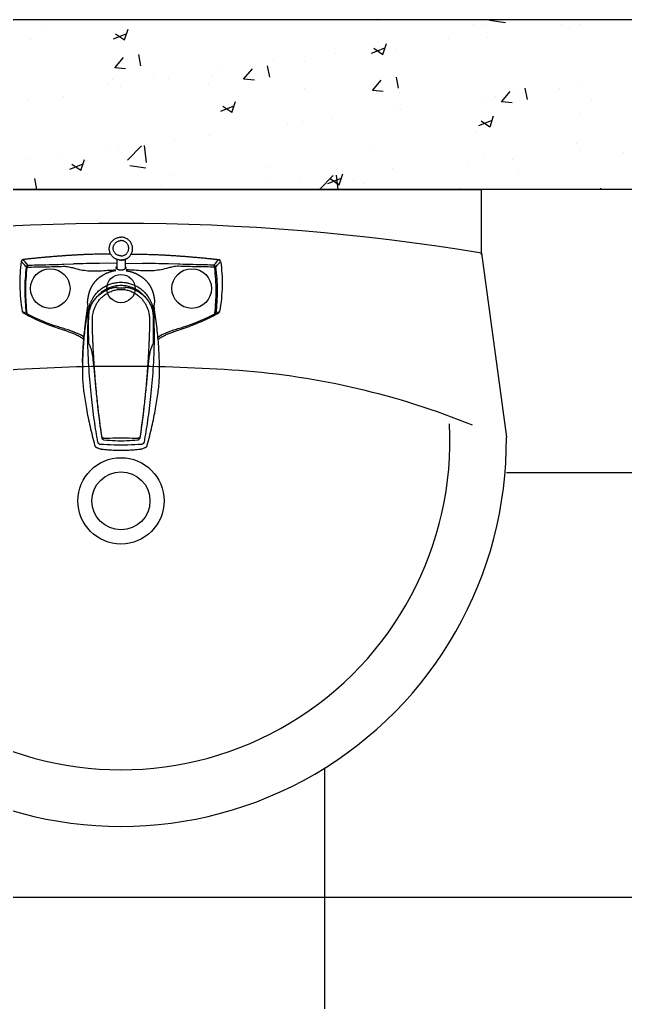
# Model space of a CAD drawing. Header units: inches. Extents: x 5877 to 13759, y 12099 to 29642.
# Drawn here: x 7438 to 7866, y 19991 to 20685 of the extents above; entities that cross this region are included whole.
import ezdxf

# ---------------------------------------------------------------- set-up
doc = ezdxf.new("R2010")
doc.units = ezdxf.units.IN
doc.header["$MEASUREMENT"] = 0
for name, color, linetype in [('A-FUR2', 6, 'Continuous'), ('A-PAT', 8, 'Continuous'), ('XR-NEW301$0$SEC-WAL-GRN', 3, 'Continuous')]:
    doc.layers.add(name, color=color, linetype=linetype)

msp = doc.modelspace()

# ---------------------------------------------------------------- linework, layer by layer
at = {"layer": 'A-FUR2', "color": 0}
for p, q in [((7078.63, 20684.95), (8548.63, 20684.95)), ((8548.63, 20564.95), (7078.63, 20564.95)), ((7254.42, 20564.95), (7764.42, 20564.95)), ((7764.42, 20518.74), (7764.42, 20564.95)), ((7764.42, 20519.95), (7781.92, 20389.95)), ((7469.05, 20512.17), (7475.89, 20512.36)), ((7506.42, 20512.84), (7494.17, 20512.74)), ((7506.42, 20515.61), (7506.42, 20508.86)), ((7512.42, 20515.61), (7512.42, 20508.86)), ((7512.42, 20512.84), (7524.66, 20512.74)), ((7549.78, 20512.17), (7542.94, 20512.36)), ((7506.42, 20495.58), (7506.42, 20496.02)), ((7512.42, 20496.02), (7512.42, 20495.58)), ((7485.62, 20485.64), (7486.06, 20482.56)), ((7533.21, 20485.64), (7532.77, 20482.56)), ((7442.38, 20477.31), (7439.66, 20478.74)), ((7440.44, 20477.65), (7440.51, 20477.61)), ((7440.51, 20477.61), (7440.53, 20477.6)), ((7442.94, 20476.33), (7440.53, 20477.6)), ((7485.63, 20480.06), (7485.63, 20480.06)), ((7485.65, 20480.16), (7485.65, 20480.16)), ((7575.89, 20476.33), (7578.3, 20477.6)), ((7576.45, 20477.31), (7579.17, 20478.74)), ((7578.32, 20477.61), (7578.3, 20477.6)), ((7578.39, 20477.65), (7578.32, 20477.61)), ((7463.34, 20467.5), (7460.56, 20468.5)), ((7464.62, 20467.05), (7463.34, 20467.5)), ((7554.22, 20467.05), (7555.49, 20467.5)), ((7555.49, 20467.5), (7558.28, 20468.5)), ((7488.41, 20451.57), (7488.41, 20451.57)), ((7530.43, 20451.57), (7530.43, 20451.57)), ((7482.18, 20442.75), (7482.18, 20442.75)), ((7490.24, 20438.49), (7490.24, 20438.46)), ((7490.24, 20438.46), (7490.24, 20438.46)), ((7528.59, 20438.49), (7528.6, 20438.46)), ((7528.6, 20438.46), (7528.6, 20438.46)), ((7495.8, 20389.82), (7495.79, 20389.82)), ((7523.04, 20389.82), (7523.04, 20389.82)), ((7495.02, 20381.68), (7495.02, 20381.68)), ((7495.64, 20381.56), (7495.64, 20381.56)), ((7509.42, 20380.75), (7509.42, 20380.77)), ((7523.2, 20381.56), (7523.2, 20381.56)), ((7523.81, 20381.68), (7523.81, 20381.68)), ((7526.93, 20382.83), (7526.93, 20382.83))]:
    msp.add_line(p, q, dxfattribs=at)
for centre, radius in [((7459.42, 20494.95), 14), ((7509.42, 20494.95), 10), ((7559.42, 20494.95), 14), ((7509.42, 20344.95), 30.5), ((7509.42, 20344.95), 20.5)]:
    msp.add_circle(centre, radius, dxfattribs=at)
for centre, radius, start, end in [((7508.93, 18976.38), 1564.58, 80.60197, 99.36219), ((7440.44, 20513.98), 1.48, 96.27118, 171.601), ((7514.33, 19103.87), 1409.01, 90.81961, 91.56312), ((7504.5, 19103.87), 1409.01, 88.43688, 89.18039), ((7578.39, 20513.98), 1.48, 8.399, 83.72882), ((7441.17, 20479), 1.54, 189.8428, 241.53512), ((7443.65, 20477.39), 1.28, 183.87742, 245.44457), ((7516.94, 20621.57), 162.21, 242.91061, 250.48586), ((7517.27, 20619.8), 161.58, 242.69778, 246.90311), ((7501.9, 20621.57), 162.21, 289.51414, 297.08939), ((7501.57, 20619.8), 161.58, 293.09689, 297.30222), ((7575.18, 20477.39), 1.28, 294.55543, 356.12258), ((7577.66, 20479), 1.54, 298.46488, 350.1572), ((7515.34, 20615.34), 156.72, 246.90947, 249.53935), ((7503.49, 20615.34), 156.72, 290.46065, 293.09053), ((7509.42, 19272.69), 1167.27, 85.89766, 94.10236), ((7553.53, 19896.02), 542.37, 67.8519, 85.83489), ((7509.42, 20387.56), 232.61, 177.11406, 2.88594), ((7509.42, 20387.47), 272.51, 179.47675, 0.52325)]:
    msp.add_arc(centre, radius, start, end, dxfattribs=at)
for points, degree, knots in [([(7505.82, 20515.87), (7505.59, 20515.99), (7505.02, 20516.28), (7504.2, 20516.86), (7503.37, 20517.61), (7502.66, 20518.48), (7502.07, 20519.43), (7501.62, 20520.45), (7501.31, 20521.52), (7501.16, 20522.62), (7501.16, 20523.73), (7501.31, 20524.84), (7501.62, 20525.91), (7502.07, 20526.93), (7502.66, 20527.88), (7503.37, 20528.74), (7504.2, 20529.5), (7505.12, 20530.14), (7506.12, 20530.65), (7507.18, 20531.02), (7508.29, 20531.26), (7509.04, 20531.29), (7509.42, 20531.3)], 3, [0, 0, 0, 0, 0.779641, 1.899981, 3.018043, 4.133781, 5.247319, 6.358945, 7.469092, 8.578305, 9.687198, 10.796411, 11.906559, 13.018185, 14.131722, 15.24746, 16.365523, 17.485863, 18.608264, 19.732358, 20.857655, 21.983576, 21.983576, 21.983576, 21.983576]), ([(7509.42, 20518.05), (7509.13, 20518.07), (7508.56, 20518.09), (7507.72, 20518.3), (7506.92, 20518.62), (7506.19, 20519.06), (7505.53, 20519.61), (7504.97, 20520.26), (7504.52, 20520.98), (7504.19, 20521.77), (7503.99, 20522.59), (7503.93, 20523.44), (7503.99, 20524.29), (7504.19, 20525.11), (7504.52, 20525.89), (7504.97, 20526.62), (7505.53, 20527.26), (7506.19, 20527.81), (7506.92, 20528.26), (7507.72, 20528.58), (7508.56, 20528.79), (7509.13, 20528.81), (7509.42, 20528.82)], 3, [0, 0, 0, 0, 0.858106, 1.715587, 2.571876, 3.426523, 4.279234, 5.129906, 5.978634, 6.825704, 7.671568, 8.516797, 9.362027, 10.207891, 11.054961, 11.903689, 12.75436, 13.607072, 14.461718, 15.318007, 16.175488, 17.033595, 17.033595, 17.033595, 17.033595]), ([(7513.02, 20515.87), (7513.25, 20515.99), (7513.81, 20516.28), (7514.64, 20516.86), (7515.46, 20517.61), (7516.18, 20518.48), (7516.76, 20519.43), (7517.21, 20520.45), (7517.52, 20521.52), (7517.67, 20522.62), (7517.67, 20523.73), (7517.52, 20524.84), (7517.21, 20525.91), (7516.76, 20526.93), (7516.18, 20527.88), (7515.46, 20528.74), (7514.64, 20529.5), (7513.72, 20530.14), (7512.71, 20530.65), (7511.65, 20531.02), (7510.54, 20531.26), (7509.79, 20531.29), (7509.42, 20531.3)], 3, [0, 0, 0, 0, 0.779641, 1.899981, 3.018043, 4.133781, 5.247319, 6.358945, 7.469092, 8.578305, 9.687198, 10.796411, 11.906559, 13.018185, 14.131722, 15.24746, 16.365523, 17.485863, 18.608264, 19.732358, 20.857655, 21.983576, 21.983576, 21.983576, 21.983576]), ([(7509.42, 20518.02), (7509.7, 20518.04), (7510.28, 20518.06), (7511.12, 20518.27), (7511.92, 20518.59), (7512.66, 20519.04), (7513.32, 20519.59), (7513.88, 20520.24), (7514.34, 20520.97), (7514.67, 20521.76), (7514.87, 20522.59), (7514.94, 20523.44), (7514.87, 20524.29), (7514.67, 20525.12), (7514.34, 20525.91), (7513.88, 20526.64), (7513.32, 20527.29), (7512.66, 20527.84), (7511.92, 20528.29), (7511.12, 20528.61), (7510.28, 20528.82), (7509.7, 20528.84), (7509.42, 20528.86)], 3, [0, 0, 0, 0, 0.86297, 1.725311, 2.586453, 3.445943, 4.303488, 5.158981, 6.012519, 6.86439, 7.715048, 8.565068, 9.415087, 10.265745, 11.117617, 11.971155, 12.826648, 13.684192, 14.543682, 15.404825, 16.267165, 17.130135, 17.130135, 17.130135, 17.130135]), ([(7502.17, 20519.3), (7490.7, 20519.23), (7480.24, 20518.86), (7469.64, 20518.24), (7458.79, 20517.37), (7447.57, 20516.26), (7440.28, 20515.45)], 5, [3.588141, 3.588141, 3.588141, 3.588141, 3.588141, 3.588141, 23.178399, 57.069579, 57.069579, 57.069579, 57.069579, 57.069579, 57.069579]), ([(7516.67, 20519.3), (7528.13, 20519.23), (7538.59, 20518.86), (7549.19, 20518.24), (7560.04, 20517.37), (7571.27, 20516.26), (7578.56, 20515.45)], 5, [3.588141, 3.588141, 3.588141, 3.588141, 3.588141, 3.588141, 23.178399, 57.069579, 57.069579, 57.069579, 57.069579, 57.069579, 57.069579]), ([(7438.97, 20514.19), (7438.54, 20511.36), (7438.24, 20508.53), (7437.88, 20502.76), (7437.83, 20499.86), (7438.01, 20490.81), (7438.65, 20484.78), (7439.66, 20478.74)], 3, [0, 0, 0, 0, 0.2283475, 0.2283475, 0.4606391, 0.4606391, 0.9498345, 0.9498345, 0.9498345, 0.9498345]), ([(7442.49, 20510.31), (7441.73, 20511.07), (7440.28, 20512.57), (7439.33, 20513.7), (7438.97, 20514.19)], 3, [0, 0, 0, 0, 8.919813, 19.255581, 19.255581, 19.255581, 19.255581]), ([(7443.65, 20511.55), (7443.4, 20511.55), (7443.16, 20511.46), (7442.82, 20511.15), (7442.73, 20511.01), (7442.56, 20510.68), (7442.51, 20510.5), (7442.49, 20510.31)], 3, [0, 0, 0, 0, 0.4274017, 0.4274017, 0.7004736, 0.7004736, 0.9999201, 0.9999201, 0.9999201, 0.9999201]), ([(7443.18, 20510.17), (7443.23, 20510.48), (7443.35, 20510.78), (7443.62, 20511.29), (7443.74, 20511.46), (7443.65, 20511.55)], 3, [0, 0, 0, 0, 0.4889935, 0.4889935, 0.9998931, 0.9998931, 0.9998931, 0.9998931]), ([(7443.18, 20510.17), (7447.2, 20510.16), (7451.32, 20510.24), (7459.92, 20510.43), (7464.32, 20510.56), (7468.82, 20510.67)], 3, [0, 0, 0, 0, 0.356365, 0.356365, 0.7187059, 0.7187059, 0.7187059, 0.7187059]), ([(7443.65, 20511.55), (7445.64, 20511.56), (7450.52, 20511.64), (7458.54, 20511.85), (7465.08, 20512.05), (7468.61, 20512.15), (7469.05, 20512.17)], 3, [0, 0, 0, 0, 6.838587, 16.499102, 26.159617, 27.542551, 27.542551, 27.542551, 27.542551]), ([(7468.82, 20510.67), (7469.39, 20510.69), (7469.96, 20510.68), (7471.19, 20510.58), (7471.85, 20510.47), (7473.65, 20510.11), (7474.78, 20509.8), (7475.89, 20509.51)], 3, [0, 0, 0, 0, 0.1770535, 0.1770535, 0.3832879, 0.3832879, 0.748658, 0.748658, 0.748658, 0.748658]), ([(7509.42, 20515.05), (7509.04, 20515.07), (7508.29, 20515.1), (7507.19, 20515.33), (7506.37, 20515.61), (7505.92, 20515.82), (7505.82, 20515.87)], 3, [0, 0, 0, 0, 1.125921, 2.251218, 3.375312, 3.718618, 3.718618, 3.718618, 3.718618]), ([(7509.42, 20515.04), (7509.19, 20515.05), (7508.73, 20515.06), (7508.04, 20515.15), (7507.32, 20515.3), (7506.57, 20515.53), (7506.07, 20515.75), (7505.82, 20515.87)], 3, [0, 0, 0, 0, 0.679857, 1.375008, 2.100365, 2.878402, 3.722391, 3.722391, 3.722391, 3.722391]), ([(7506.02, 20509.72), (7506.02, 20509.76), (7506.02, 20509.87), (7506.06, 20510.06), (7506.16, 20510.28), (7506.28, 20510.47), (7506.38, 20510.58), (7506.42, 20510.62)], 3, [0, 0, 0, 0, 0.113537, 0.337476, 0.577974, 0.841364, 1.010361, 1.010361, 1.010361, 1.010361]), ([(7509.42, 20515.05), (7509.79, 20515.07), (7510.54, 20515.1), (7511.65, 20515.33), (7512.47, 20515.61), (7512.91, 20515.82), (7513.02, 20515.87)], 3, [0, 0, 0, 0, 1.125921, 2.251218, 3.375312, 3.718618, 3.718618, 3.718618, 3.718618]), ([(7513.02, 20515.87), (7512.76, 20515.75), (7512.26, 20515.53), (7511.51, 20515.3), (7510.79, 20515.15), (7510.09, 20515.06), (7509.64, 20515.05), (7509.42, 20515.04)], 3, [0, 0, 0, 0, 0.84753, 1.633296, 2.36134, 3.05295, 3.722388, 3.722388, 3.722388, 3.722388]), ([(7512.42, 20510.62), (7512.46, 20510.57), (7512.57, 20510.45), (7512.71, 20510.22), (7512.8, 20509.96), (7512.81, 20509.79), (7512.82, 20509.72)], 3, [0, 0, 0, 0, 0.198993, 0.503378, 0.782395, 1.009799, 1.009799, 1.009799, 1.009799]), ([(7550.01, 20510.67), (7549.44, 20510.69), (7548.87, 20510.68), (7547.64, 20510.58), (7546.99, 20510.47), (7545.18, 20510.11), (7544.05, 20509.8), (7542.94, 20509.51)], 3, [0, 0, 0, 0, 0.1770535, 0.1770535, 0.3832879, 0.3832879, 0.748658, 0.748658, 0.748658, 0.748658]), ([(7575.18, 20511.55), (7573.2, 20511.56), (7568.32, 20511.64), (7560.29, 20511.85), (7553.75, 20512.05), (7550.22, 20512.15), (7549.78, 20512.17)], 3, [0, 0, 0, 0, 6.838587, 16.499102, 26.159617, 27.542551, 27.542551, 27.542551, 27.542551]), ([(7575.65, 20510.17), (7571.64, 20510.16), (7567.51, 20510.24), (7558.91, 20510.43), (7554.51, 20510.56), (7550.01, 20510.67)], 3, [0, 0, 0, 0, 0.356365, 0.356365, 0.7187059, 0.7187059, 0.7187059, 0.7187059]), ([(7575.65, 20510.17), (7575.61, 20510.48), (7575.48, 20510.78), (7575.21, 20511.29), (7575.09, 20511.46), (7575.18, 20511.55)], 3, [0, 0, 0, 0, 0.4889935, 0.4889935, 0.9998931, 0.9998931, 0.9998931, 0.9998931]), ([(7575.18, 20511.55), (7575.43, 20511.55), (7575.67, 20511.46), (7576.01, 20511.15), (7576.11, 20511.01), (7576.27, 20510.68), (7576.32, 20510.5), (7576.35, 20510.31)], 3, [0, 0, 0, 0, 0.4274017, 0.4274017, 0.7004736, 0.7004736, 0.9999201, 0.9999201, 0.9999201, 0.9999201]), ([(7576.35, 20510.31), (7577.1, 20511.07), (7578.56, 20512.57), (7579.51, 20513.7), (7579.86, 20514.19)], 3, [0, 0, 0, 0, 8.919813, 19.255581, 19.255581, 19.255581, 19.255581]), ([(7579.86, 20514.19), (7580.29, 20511.36), (7580.59, 20508.53), (7580.95, 20502.76), (7581.01, 20499.86), (7580.82, 20490.81), (7580.19, 20484.78), (7579.17, 20478.74)], 3, [0, 0, 0, 0, 0.2283475, 0.2283475, 0.4606391, 0.4606391, 0.9498345, 0.9498345, 0.9498345, 0.9498345]), ([(7442.49, 20510.31), (7441.75, 20504.73), (7441.42, 20499.24), (7441.43, 20488.15), (7441.77, 20482.72), (7442.38, 20477.31)], 3, [0, 0, 0, 0, 0.4718584, 0.4718584, 0.9443329, 0.9443329, 0.9443329, 0.9443329]), ([(7443.07, 20477.16), (7442.77, 20479.85), (7442.54, 20482.56), (7442.23, 20487.89), (7442.15, 20490.49), (7442.13, 20498.8), (7442.45, 20504.44), (7443.18, 20510.17)], 3, [0, 0, 0, 0, 0.2359462, 0.2359462, 0.4595975, 0.4595975, 0.945215, 0.945215, 0.945215, 0.945215]), ([(7443.18, 20510.17), (7443.08, 20510.17), (7442.99, 20510.16), (7442.85, 20510.17), (7442.79, 20510.17), (7442.62, 20510.2), (7442.54, 20510.26), (7442.49, 20510.31)], 3, [0, 0, 0, 0, 0.2595024, 0.2595024, 0.4527461, 0.4527461, 0.9088339, 0.9088339, 0.9088339, 0.9088339]), ([(7475.89, 20509.51), (7477.68, 20509.03), (7479.39, 20508.59), (7482.77, 20507.92), (7484.36, 20507.71), (7488.81, 20507.33), (7491.56, 20507.39), (7494.17, 20507.52)], 3, [0, 0, 0, 0, 0.583207, 0.583207, 1.166279, 1.166279, 2.247312, 2.247312, 2.247312, 2.247312]), ([(7494.17, 20507.52), (7496.07, 20507.61), (7497.92, 20507.75), (7501.52, 20507.99), (7503.62, 20508.12), (7505.71, 20508.19)], 3, [0, 0, 0, 0, 0.821529, 0.821529, 1.54357, 1.54357, 1.54357, 1.54357]), ([(7509.42, 20507.95), (7509.25, 20507.96), (7508.94, 20507.96), (7508.49, 20508.01), (7508.09, 20508.08), (7507.73, 20508.17), (7507.41, 20508.27), (7507.12, 20508.39), (7506.86, 20508.53), (7506.63, 20508.68), (7506.43, 20508.84), (7506.27, 20509.02), (7506.14, 20509.21), (7506.06, 20509.41), (7506.02, 20509.58), (7506.02, 20509.68), (7506.02, 20509.72)], 3, [0, 0, 0, 0, 0.4943, 0.939025, 1.34259, 1.711999, 2.04788, 2.361215, 2.654572, 2.927415, 3.181629, 3.419875, 3.644921, 3.860659, 4.072443, 4.173526, 4.173526, 4.173526, 4.173526]), ([(7512.82, 20509.72), (7512.82, 20509.71), (7512.82, 20509.61), (7512.79, 20509.44), (7512.69, 20509.2), (7512.54, 20508.98), (7512.35, 20508.79), (7512.11, 20508.61), (7511.85, 20508.45), (7511.54, 20508.32), (7511.2, 20508.2), (7510.81, 20508.09), (7510.38, 20508.02), (7509.91, 20507.96), (7509.59, 20507.96), (7509.42, 20507.95)], 3, [0, 0, 0, 0, 0.032337, 0.282618, 0.534326, 0.794991, 1.068235, 1.356062, 1.663226, 1.997449, 2.362819, 2.759159, 3.191502, 3.664342, 4.172883, 4.172883, 4.172883, 4.172883]), ([(7524.66, 20507.52), (7522.77, 20507.61), (7520.91, 20507.75), (7517.31, 20507.99), (7515.21, 20508.12), (7513.13, 20508.19)], 3, [0, 0, 0, 0, 0.821529, 0.821529, 1.54357, 1.54357, 1.54357, 1.54357]), ([(7542.94, 20509.51), (7541.15, 20509.03), (7539.44, 20508.59), (7536.07, 20507.92), (7534.47, 20507.71), (7530.02, 20507.33), (7527.27, 20507.39), (7524.66, 20507.52)], 3, [0, 0, 0, 0, 0.583207, 0.583207, 1.166279, 1.166279, 2.247312, 2.247312, 2.247312, 2.247312]), ([(7575.65, 20510.17), (7575.75, 20510.17), (7575.84, 20510.16), (7575.99, 20510.17), (7576.04, 20510.17), (7576.22, 20510.2), (7576.3, 20510.26), (7576.35, 20510.31)], 3, [0, 0, 0, 0, 0.2595024, 0.2595024, 0.4527461, 0.4527461, 0.9088339, 0.9088339, 0.9088339, 0.9088339]), ([(7575.76, 20477.16), (7576.06, 20479.85), (7576.29, 20482.56), (7576.6, 20487.89), (7576.68, 20490.49), (7576.71, 20498.8), (7576.39, 20504.44), (7575.65, 20510.17)], 3, [0, 0, 0, 0, 0.2359462, 0.2359462, 0.4595975, 0.4595975, 0.945215, 0.945215, 0.945215, 0.945215]), ([(7576.35, 20510.31), (7577.09, 20504.73), (7577.41, 20499.24), (7577.4, 20488.15), (7577.06, 20482.72), (7576.45, 20477.31)], 3, [0, 0, 0, 0, 0.4718584, 0.4718584, 0.9443329, 0.9443329, 0.9443329, 0.9443329]), ([(7490.81, 20490.02), (7491.52, 20490.93), (7492.94, 20492.73), (7495.58, 20494.96), (7498.45, 20496.75), (7501.41, 20498.05), (7504.28, 20498.87), (7506.94, 20499.32), (7508.63, 20499.38), (7509.42, 20499.41)], 3, [0, 0, 0, 0, 3.437453, 6.887799, 10.293306, 13.552352, 16.547829, 19.24343, 21.612275, 21.612275, 21.612275, 21.612275]), ([(7492.86, 20489.53), (7493.34, 20490.09), (7494.55, 20491.47), (7496.83, 20493.36), (7499.68, 20495.08), (7502.79, 20496.33), (7506.06, 20497.13), (7508.3, 20497.23), (7509.42, 20497.28)], 3, [0, 0, 0, 0, 2.211109, 5.512048, 8.825392, 12.158777, 15.521985, 18.872556, 18.872556, 18.872556, 18.872556]), ([(7509.42, 20499.41), (7510.18, 20499.38), (7511.78, 20499.33), (7514.27, 20498.93), (7516.99, 20498.19), (7519.91, 20496.99), (7522.89, 20495.23), (7525.72, 20492.93), (7527.26, 20490.99), (7528.03, 20490.02)], 3, [0, 0, 0, 0, 2.296476, 4.783645, 7.563768, 10.731, 14.223399, 17.901691, 21.611297, 21.611297, 21.611297, 21.611297]), ([(7509.42, 20497.28), (7510.53, 20497.23), (7512.77, 20497.13), (7516.04, 20496.33), (7519.15, 20495.08), (7522, 20493.36), (7524.28, 20491.47), (7525.49, 20490.09), (7525.98, 20489.53)], 3, [0, 0, 0, 0, 3.342351, 6.707579, 10.042963, 13.357602, 16.659103, 18.87303, 18.87303, 18.87303, 18.87303]), ([(7486.3, 20477.29), (7486.31, 20477.38), (7486.32, 20477.59), (7486.33, 20477.93), (7486.36, 20478.29), (7486.4, 20478.69), (7486.44, 20479.12), (7486.5, 20479.58), (7486.58, 20480.08), (7486.67, 20480.61), (7486.79, 20481.19), (7486.93, 20481.82), (7487.11, 20482.5), (7487.33, 20483.23), (7487.59, 20483.99), (7487.89, 20484.77), (7488.23, 20485.58), (7488.61, 20486.38), (7489.01, 20487.16), (7489.41, 20487.88), (7489.8, 20488.53), (7490.16, 20489.09), (7490.49, 20489.58), (7490.7, 20489.88), (7490.81, 20490.02)], 3, [0, 0, 0, 0, 0.296782, 0.628563, 0.99728, 1.398129, 1.82919, 2.293457, 2.793981, 3.33516, 3.923731, 4.567973, 5.27305, 6.033657, 6.840554, 7.684679, 8.55684, 9.449207, 10.340682, 11.189015, 11.948595, 12.606603, 13.184028, 13.712589, 13.712589, 13.712589, 13.712589]), ([(7487.03, 20478.85), (7487.27, 20479.82), (7487.74, 20481.76), (7488.99, 20484.49), (7490.58, 20487.03), (7492.55, 20489.34), (7494.88, 20491.38), (7497.51, 20493.11), (7500.38, 20494.48), (7503.36, 20495.5), (7505.41, 20495.85), (7506.42, 20496.02)], 3, [0, 0, 0, 0, 2.990519, 5.964467, 8.952244, 11.969761, 15.048812, 18.197539, 21.400636, 24.558143, 27.618034, 27.618034, 27.618034, 27.618034]), ([(7489.29, 20474.92), (7489.35, 20475.45), (7489.47, 20476.68), (7489.89, 20478.67), (7490.58, 20480.86), (7491.54, 20483.06), (7492.76, 20485.17), (7494.26, 20487.17), (7496.07, 20489.06), (7498.29, 20490.84), (7500.9, 20492.41), (7503.75, 20493.57), (7506.61, 20494.26), (7509.4, 20494.48), (7512.2, 20494.26), (7515.07, 20493.58), (7517.91, 20492.42), (7520.53, 20490.85), (7522.76, 20489.06), (7524.58, 20487.17), (7526.07, 20485.16), (7527.3, 20483.05), (7528.26, 20480.84), (7528.95, 20478.65), (7529.36, 20476.67), (7529.49, 20475.44), (7529.54, 20474.92)], 3, [0, 0, 0, 0, 1.613908, 3.715992, 6.071265, 8.483996, 10.906775, 13.376928, 15.94833, 18.744185, 21.893049, 25.05205, 27.926915, 30.684655, 33.442432, 36.317196, 39.478311, 42.632446, 45.435941, 48.014337, 50.490944, 52.920005, 55.339236, 57.698505, 59.797196, 61.393068, 61.393068, 61.393068, 61.393068]), ([(7512.42, 20495.58), (7512.39, 20495.52), (7512.31, 20495.36), (7511.95, 20495.28), (7511.5, 20495.2), (7510.88, 20495.16), (7510.18, 20495.14), (7509.42, 20495.13), (7508.66, 20495.14), (7507.95, 20495.16), (7507.33, 20495.2), (7506.88, 20495.28), (7506.53, 20495.36), (7506.45, 20495.52), (7506.42, 20495.58)], 3, [0, 0, 0, 0, 0.189216, 0.512242, 0.995372, 1.618024, 2.342377, 3.120339, 3.898371, 4.622754, 5.245323, 5.728288, 6.05116, 6.24025, 6.24025, 6.24025, 6.24025]), ([(7512.42, 20496.02), (7513.43, 20495.85), (7515.47, 20495.5), (7518.46, 20494.48), (7521.33, 20493.11), (7523.97, 20491.37), (7526.29, 20489.33), (7528.25, 20487.02), (7529.85, 20484.48), (7531.09, 20481.75), (7531.56, 20479.82), (7531.8, 20478.85)], 3, [0, 0, 0, 0, 3.064975, 6.227348, 9.432882, 12.581758, 15.659793, 18.674559, 21.658598, 24.628964, 27.618038, 27.618038, 27.618038, 27.618038]), ([(7528.03, 20490.02), (7528.13, 20489.88), (7528.34, 20489.59), (7528.66, 20489.11), (7529.01, 20488.56), (7529.38, 20487.95), (7529.77, 20487.27), (7530.15, 20486.53), (7530.52, 20485.76), (7530.86, 20484.98), (7531.17, 20484.19), (7531.44, 20483.41), (7531.68, 20482.66), (7531.87, 20481.94), (7532.03, 20481.27), (7532.16, 20480.65), (7532.26, 20480.09), (7532.33, 20479.58), (7532.39, 20479.11), (7532.44, 20478.68), (7532.47, 20478.28), (7532.5, 20477.92), (7532.52, 20477.59), (7532.53, 20477.38), (7532.53, 20477.29)], 3, [0, 0, 0, 0, 0.518603, 1.091219, 1.733634, 2.455194, 3.247477, 4.085697, 4.943943, 5.803805, 6.653792, 7.481685, 8.275273, 9.022152, 9.711725, 10.341151, 10.911652, 11.427005, 11.895826, 12.3261, 12.724711, 13.090889, 13.419553, 13.712712, 13.712712, 13.712712, 13.712712]), ([(7442.38, 20477.31), (7442.41, 20477.29), (7442.49, 20477.28), (7442.6, 20477.29), (7442.7, 20477.29), (7442.76, 20477.29), (7442.9, 20477.24), (7442.98, 20477.2), (7443.07, 20477.16)], 3, [0, 0, 0, 0, 0.2553396, 0.4490335, 0.4490335, 0.6345812, 0.6345812, 0.8638381, 0.8638381, 0.8638381, 0.8638381]), ([(7443.12, 20476.23), (7443.21, 20476.19), (7443.21, 20476.25), (7443.15, 20476.63), (7443.1, 20476.89), (7443.07, 20477.16)], 3, [0, 0, 0, 0, 0.5191168, 0.5191168, 0.9999711, 0.9999711, 0.9999711, 0.9999711]), ([(7485.62, 20479.99), (7485.01, 20475.57), (7483.83, 20466.95), (7482.66, 20454.52), (7482.34, 20446.51), (7482.18, 20442.75)], 3, [0, 0, 0, 0, 13.36628, 26.126885, 37.420678, 37.420678, 37.420678, 37.420678]), ([(7482.23, 20443.2), (7482.24, 20443.61), (7482.27, 20444.7), (7482.34, 20446.52), (7482.44, 20448.72), (7482.57, 20451.12), (7482.74, 20453.75), (7482.95, 20456.62), (7483.21, 20459.71), (7483.51, 20462.96), (7483.86, 20466.28), (7484.23, 20469.54), (7484.62, 20472.64), (7484.99, 20475.45), (7485.32, 20477.87), (7485.53, 20479.34), (7485.63, 20479.99)], 3, [0, 0, 0, 0, 1.251373, 3.263508, 5.454636, 7.854512, 10.489198, 13.365178, 16.480935, 19.785255, 23.159073, 26.483402, 29.641953, 32.519588, 35.001586, 36.968154, 36.968154, 36.968154, 36.968154]), ([(7485.65, 20480.16), (7485.64, 20480.13), (7485.64, 20480.1), (7485.63, 20480.07), (7485.63, 20480.06)], 3, [0, 0, 0, 0, 0.08299408, 0.09864692, 0.09864692, 0.09864692, 0.09864692]), ([(7485.63, 20479.99), (7485.63, 20480), (7485.63, 20480.04), (7485.64, 20480.07), (7485.64, 20480.09)], 3, [0, 0, 0, 0, 0.04948333, 0.09886303, 0.09886303, 0.09886303, 0.09886303]), ([(7485.63, 20480.06), (7485.63, 20480.06), (7485.63, 20480.04), (7485.63, 20480.02), (7485.63, 20480.01)], 3, [0, 0, 0, 0, 0.00632395, 0.05033147, 0.05033147, 0.05033147, 0.05033147]), ([(7485.65, 20480.16), (7485.65, 20480.16), (7485.64, 20480.13), (7485.64, 20480.11), (7485.64, 20480.09)], 3, [0, 0, 0, 0, 0.00675371, 0.07229307, 0.07229307, 0.07229307, 0.07229307]), ([(7485.68, 20480.38), (7485.71, 20480.58), (7485.79, 20481.12), (7485.92, 20481.85), (7486.02, 20482.37), (7486.06, 20482.56)], 3, [0, 0, 0, 0, 0.622492, 1.634652, 2.212708, 2.212708, 2.212708, 2.212708]), ([(7493.06, 20386.36), (7492.23, 20391.45), (7490.47, 20402.2), (7488.31, 20419.38), (7486.64, 20438.44), (7485.79, 20457.99), (7486.14, 20471.13), (7486.3, 20477.29)], 3, [0, 0, 0, 0, 15.477935, 32.693915, 51.912777, 72.881453, 91.344646, 91.344646, 91.344646, 91.344646]), ([(7486.65, 20475.42), (7486.66, 20475.56), (7486.69, 20475.84), (7486.72, 20476.26), (7486.76, 20476.64), (7486.79, 20477), (7486.82, 20477.31), (7486.85, 20477.58), (7486.88, 20477.84), (7486.92, 20478.09), (7486.95, 20478.35), (7486.99, 20478.6), (7487.02, 20478.77), (7487.03, 20478.85)], 3, [0, 0, 0, 0, 0.425449, 0.845591, 1.24167, 1.597205, 1.903841, 2.175487, 2.430122, 2.683449, 2.939915, 3.196246, 3.452021, 3.452021, 3.452021, 3.452021]), ([(7532.53, 20477.29), (7532.7, 20471.13), (7533.05, 20457.98), (7532.19, 20438.43), (7530.52, 20419.37), (7528.37, 20402.2), (7526.6, 20391.45), (7525.77, 20386.36)], 3, [0, 0, 0, 0, 18.474661, 39.446507, 58.660695, 75.870145, 91.344643, 91.344643, 91.344643, 91.344643]), ([(7531.8, 20478.85), (7531.81, 20478.77), (7531.84, 20478.62), (7531.88, 20478.38), (7531.91, 20478.15), (7531.94, 20477.91), (7531.97, 20477.67), (7532, 20477.42), (7532.03, 20477.16), (7532.06, 20476.86), (7532.09, 20476.53), (7532.12, 20476.17), (7532.15, 20475.8), (7532.17, 20475.55), (7532.18, 20475.42)], 3, [0, 0, 0, 0, 0.237986, 0.475453, 0.713502, 0.950243, 1.187016, 1.43295, 1.69935, 1.998609, 2.333301, 2.694713, 3.071615, 3.452023, 3.452023, 3.452023, 3.452023]), ([(7533.21, 20479.99), (7533.07, 20480.92), (7532.94, 20481.79), (7532.76, 20482.65), (7532.73, 20482.76)], 3, [0, 0, 0, 0, 2.312573, 2.638952, 2.638952, 2.638952, 2.638952]), ([(7536.65, 20442.75), (7536.5, 20446.51), (7536.17, 20454.52), (7535.01, 20466.95), (7533.82, 20475.57), (7533.21, 20479.99)], 3, [0, 0, 0, 0, 11.293565, 24.053924, 37.419942, 37.419942, 37.419942, 37.419942]), ([(7575.71, 20476.23), (7575.63, 20476.19), (7575.62, 20476.25), (7575.68, 20476.63), (7575.73, 20476.89), (7575.76, 20477.16)], 3, [0, 0, 0, 0, 0.5191168, 0.5191168, 0.9999711, 0.9999711, 0.9999711, 0.9999711]), ([(7576.45, 20477.31), (7576.42, 20477.29), (7576.35, 20477.28), (7576.24, 20477.29), (7576.13, 20477.29), (7576.08, 20477.29), (7575.93, 20477.24), (7575.85, 20477.2), (7575.76, 20477.16)], 3, [0, 0, 0, 0, 0.2553396, 0.4490335, 0.4490335, 0.6345812, 0.6345812, 0.8638381, 0.8638381, 0.8638381, 0.8638381]), ([(7486.71, 20456.23), (7486.69, 20456.81), (7486.66, 20457.96), (7486.62, 20459.66), (7486.59, 20461.31), (7486.57, 20462.92), (7486.55, 20464.49), (7486.54, 20466.03), (7486.54, 20467.57), (7486.54, 20469.13), (7486.55, 20470.69), (7486.57, 20472.25), (7486.6, 20473.83), (7486.63, 20474.89), (7486.65, 20475.42)], 3, [0, 0, 0, 0, 1.738985, 3.44193, 5.099859, 6.70494, 8.261708, 9.797549, 11.339975, 12.892753, 14.45182, 16.019706, 17.597253, 19.192361, 19.192361, 19.192361, 19.192361]), ([(7495.83, 20390.63), (7495.49, 20393.02), (7494.84, 20397.56), (7494.02, 20404.07), (7493.32, 20409.98), (7492.74, 20415.39), (7492.24, 20420.33), (7491.81, 20424.85), (7491.45, 20428.99), (7491.14, 20432.78), (7490.87, 20436.25), (7490.64, 20439.44), (7490.44, 20442.36), (7490.27, 20445.04), (7490.12, 20447.5), (7489.99, 20449.75), (7489.88, 20451.83), (7489.78, 20453.73), (7489.69, 20455.49), (7489.62, 20457.11), (7489.56, 20458.62), (7489.5, 20460.03), (7489.45, 20461.33), (7489.41, 20462.53), (7489.37, 20463.64), (7489.34, 20464.67), (7489.32, 20465.61), (7489.29, 20466.46), (7489.28, 20467.24), (7489.26, 20467.94), (7489.25, 20468.59), (7489.24, 20469.19), (7489.23, 20469.75), (7489.23, 20470.29), (7489.22, 20470.79), (7489.22, 20471.25), (7489.22, 20471.66), (7489.22, 20472.03), (7489.22, 20472.35), (7489.22, 20472.64), (7489.22, 20472.9), (7489.23, 20473.12), (7489.23, 20473.33), (7489.23, 20473.51), (7489.23, 20473.68), (7489.24, 20473.83), (7489.24, 20473.98), (7489.25, 20474.13), (7489.25, 20474.28), (7489.26, 20474.42), (7489.27, 20474.56), (7489.27, 20474.69), (7489.28, 20474.81), (7489.29, 20474.88), (7489.29, 20474.92)], 3, [0, 0, 0, 0, 7.250595, 13.753717, 19.677719, 25.117102, 30.065596, 34.587314, 38.725031, 42.520924, 46.000652, 49.189651, 52.110208, 54.786754, 57.241383, 59.493492, 61.561655, 63.464081, 65.218255, 66.840397, 68.345979, 69.749941, 71.052454, 72.253076, 73.361506, 74.385313, 75.330458, 76.184246, 76.95578, 77.657174, 78.300106, 78.896028, 79.456326, 79.992658, 80.49633, 80.958605, 81.371496, 81.73672, 82.060089, 82.346602, 82.600633, 82.826357, 83.027946, 83.209645, 83.375794, 83.530815, 83.679195, 83.825624, 83.972996, 84.119394, 84.260992, 84.393413, 84.511834, 84.610702, 84.610702, 84.610702, 84.610702]), ([(7529.54, 20474.92), (7529.55, 20474.88), (7529.55, 20474.81), (7529.56, 20474.69), (7529.57, 20474.56), (7529.57, 20474.42), (7529.58, 20474.27), (7529.59, 20474.13), (7529.59, 20473.98), (7529.6, 20473.83), (7529.6, 20473.68), (7529.6, 20473.52), (7529.61, 20473.34), (7529.61, 20473.14), (7529.61, 20472.91), (7529.61, 20472.66), (7529.62, 20472.38), (7529.62, 20472.06), (7529.62, 20471.7), (7529.62, 20471.29), (7529.61, 20470.84), (7529.61, 20470.34), (7529.6, 20469.81), (7529.6, 20469.25), (7529.59, 20468.66), (7529.57, 20468.02), (7529.56, 20467.32), (7529.54, 20466.55), (7529.52, 20465.7), (7529.5, 20464.77), (7529.47, 20463.75), (7529.43, 20462.65), (7529.39, 20461.45), (7529.34, 20460.15), (7529.28, 20458.75), (7529.22, 20457.25), (7529.15, 20455.63), (7529.06, 20453.87), (7528.97, 20451.97), (7528.85, 20449.9), (7528.73, 20447.65), (7528.58, 20445.19), (7528.4, 20442.51), (7528.21, 20439.58), (7527.97, 20436.39), (7527.7, 20432.9), (7527.39, 20429.09), (7527.03, 20424.93), (7526.6, 20420.39), (7526.1, 20415.42), (7525.51, 20409.99), (7524.81, 20404.06), (7523.99, 20397.55), (7523.35, 20393.01), (7523.01, 20390.63)], 3, [0, 0, 0, 0, 0.100172, 0.21979, 0.353144, 0.495281, 0.641698, 0.788456, 0.933594, 1.080115, 1.232736, 1.395982, 1.574314, 1.772113, 1.993668, 2.243188, 2.524875, 2.843099, 3.202792, 3.609757, 4.066678, 4.564903, 5.097483, 5.653268, 6.243599, 6.880035, 7.574171, 8.337802, 9.183159, 10.120813, 11.138958, 12.241639, 13.436879, 14.733638, 16.133532, 17.634969, 19.252994, 21.003396, 22.902687, 24.968652, 27.219884, 29.675342, 32.354765, 35.280582, 38.477769, 41.969348, 45.781045, 49.939207, 54.485855, 59.462238, 64.929825, 70.875084, 77.382588, 84.610699, 84.610699, 84.610699, 84.610699]), ([(7532.18, 20475.42), (7532.2, 20474.88), (7532.23, 20473.81), (7532.26, 20472.2), (7532.29, 20470.61), (7532.3, 20469.03), (7532.3, 20467.47), (7532.29, 20465.91), (7532.28, 20464.36), (7532.26, 20462.79), (7532.24, 20461.2), (7532.21, 20459.57), (7532.17, 20457.91), (7532.14, 20456.8), (7532.12, 20456.23)], 3, [0, 0, 0, 0, 1.618286, 3.225714, 4.822155, 6.400747, 7.960874, 9.508568, 11.055101, 12.618026, 14.211696, 15.839687, 17.500583, 19.19236, 19.19236, 19.19236, 19.19236]), ([(7477.41, 20463.74), (7475.25, 20464.63), (7472.77, 20465.49), (7468.79, 20466.75), (7467.5, 20467.14), (7465.05, 20467.9), (7463.9, 20468.28), (7462.75, 20468.68)], 3, [0, 0, 0, 0, 0.947015, 0.947015, 1.385778, 1.385778, 1.771894, 1.771894, 1.771894, 1.771894]), ([(7478.56, 20461.83), (7478.09, 20462.06), (7477.35, 20462.41), (7475.7, 20463.13), (7473.38, 20464.03), (7469.52, 20465.4), (7466.55, 20466.39), (7464.62, 20467.05)], 3, [0, 0, 0, 0, 1.188199, 2.473461, 5.394882, 8.643004, 14.774001, 14.774001, 14.774001, 14.774001]), ([(7483.13, 20460.67), (7483.06, 20460.72), (7482.99, 20460.78), (7481.84, 20461.7), (7479.97, 20462.69), (7477.41, 20463.74)], 3, [0, 0, 0, 0, 0.071484, 0.071484, 1.127045, 1.127045, 1.127045, 1.127045]), ([(7535.71, 20460.67), (7535.77, 20460.72), (7535.84, 20460.78), (7536.99, 20461.7), (7538.87, 20462.69), (7541.43, 20463.74)], 3, [0, 0, 0, 0, 0.071484, 0.071484, 1.127045, 1.127045, 1.127045, 1.127045]), ([(7540.27, 20461.83), (7540.74, 20462.06), (7541.49, 20462.41), (7543.14, 20463.13), (7545.45, 20464.03), (7549.32, 20465.4), (7552.28, 20466.39), (7554.22, 20467.05)], 3, [0, 0, 0, 0, 1.188199, 2.473461, 5.394882, 8.643004, 14.774001, 14.774001, 14.774001, 14.774001]), ([(7541.43, 20463.74), (7543.58, 20464.63), (7546.06, 20465.49), (7550.05, 20466.75), (7551.34, 20467.14), (7553.79, 20467.9), (7554.94, 20468.28), (7556.08, 20468.68)], 3, [0, 0, 0, 0, 0.947015, 0.947015, 1.385778, 1.385778, 1.771894, 1.771894, 1.771894, 1.771894]), ([(7482.99, 20458.97), (7482.86, 20459.09), (7482.58, 20459.33), (7481.96, 20459.82), (7480.66, 20460.72), (7479.44, 20461.4), (7478.56, 20461.83)], 3, [0, 0, 0, 0, 0.538513, 1.104891, 2.370492, 5.289459, 5.289459, 5.289459, 5.289459]), ([(7486.83, 20455.69), (7486.82, 20455.71), (7486.75, 20455.88), (7486.73, 20456.07), (7486.71, 20456.23)], 3, [0, 0, 0, 0, 0.0743525, 0.5579926, 0.5579926, 0.5579926, 0.5579926]), ([(7486.83, 20455.69), (7487.01, 20455.27), (7487.39, 20454.39), (7487.85, 20453.16), (7488.14, 20452.35), (7488.26, 20452.02)], 3, [0, 0, 0, 0, 1.356989, 2.87748, 3.939085, 3.939085, 3.939085, 3.939085]), ([(7530.58, 20452.01), (7530.69, 20452.34), (7530.98, 20453.16), (7531.45, 20454.39), (7531.82, 20455.27), (7532, 20455.69)], 3, [0, 0, 0, 0, 1.062197, 2.583518, 3.945449, 3.945449, 3.945449, 3.945449]), ([(7532.12, 20456.23), (7532.1, 20456.07), (7532.08, 20455.88), (7532.01, 20455.71), (7532, 20455.69)], 3, [0, 0, 0, 0, 0.4836401, 0.5579888, 0.5579888, 0.5579888, 0.5579888]), ([(7535.84, 20458.97), (7535.97, 20459.09), (7536.25, 20459.33), (7536.87, 20459.82), (7538.17, 20460.72), (7539.4, 20461.4), (7540.27, 20461.83)], 3, [0, 0, 0, 0, 0.538513, 1.104891, 2.370492, 5.289459, 5.289459, 5.289459, 5.289459]), ([(7488.41, 20451.57), (7488.47, 20451.36), (7488.64, 20450.78), (7488.87, 20449.66), (7489.15, 20448.06), (7489.44, 20446.04), (7489.73, 20443.67), (7490, 20441.11), (7490.16, 20439.35), (7490.23, 20438.49)], 3, [0, 0, 0, 0, 0.647383, 1.817784, 3.446694, 5.505684, 7.932114, 10.632145, 13.219517, 13.219517, 13.219517, 13.219517]), ([(7528.6, 20438.49), (7528.68, 20439.34), (7528.83, 20441.09), (7529.1, 20443.64), (7529.39, 20446.02), (7529.68, 20448.04), (7529.96, 20449.64), (7530.19, 20450.78), (7530.36, 20451.36), (7530.43, 20451.57)], 3, [0, 0, 0, 0, 2.561767, 5.261758, 7.690905, 9.754143, 11.387763, 12.562745, 13.219649, 13.219649, 13.219649, 13.219649]), ([(7482.18, 20442.6), (7482.15, 20440.78), (7482.09, 20437.15), (7482.21, 20431.77), (7482.57, 20426.54), (7482.99, 20423.12), (7483.19, 20421.46)], 3, [0, 0, 0, 0, 5.470845, 10.876374, 16.154258, 21.189535, 21.189535, 21.189535, 21.189535]), ([(7535.64, 20421.46), (7535.85, 20423.12), (7536.27, 20426.54), (7536.62, 20431.77), (7536.75, 20437.15), (7536.68, 20440.78), (7536.65, 20442.6)], 3, [0, 0, 0, 0, 5.035534, 10.313591, 15.719248, 21.190255, 21.190255, 21.190255, 21.190255]), ([(7490.24, 20438.46), (7490.55, 20434.9), (7491.22, 20427.39), (7492.44, 20415.62), (7493.88, 20403.22), (7495.08, 20394.79), (7495.67, 20390.61)], 3, [0, 0, 0, 0, 10.720849, 22.646917, 35.486087, 48.173409, 48.173409, 48.173409, 48.173409]), ([(7523.16, 20390.61), (7523.75, 20394.79), (7524.95, 20403.2), (7526.39, 20415.6), (7527.61, 20427.37), (7528.28, 20434.9), (7528.6, 20438.46)], 3, [0, 0, 0, 0, 12.666039, 25.505258, 37.431451, 48.173422, 48.173422, 48.173422, 48.173422]), ([(7483.2, 20421.41), (7483.76, 20417.65), (7484.94, 20409.63), (7487.49, 20397.23), (7489.66, 20388.65), (7490.78, 20384.25)], 3, [0, 0, 0, 0, 11.393709, 24.337199, 37.949355, 37.949355, 37.949355, 37.949355]), ([(7528.06, 20384.25), (7529.17, 20388.65), (7531.35, 20397.23), (7533.89, 20409.63), (7535.08, 20417.65), (7535.63, 20421.41)], 3, [0, 0, 0, 0, 13.612163, 26.555656, 37.949368, 37.949368, 37.949368, 37.949368]), ([(7493.06, 20386.36), (7493.13, 20386.17), (7493.27, 20385.81), (7493.67, 20385.36), (7494.16, 20385.02), (7494.54, 20384.93), (7494.73, 20384.88)], 3, [0, 0, 0, 0, 0.582831, 1.170445, 1.757824, 2.340025, 2.340025, 2.340025, 2.340025]), ([(7495.79, 20389.82), (7495.81, 20389.72), (7495.86, 20389.45), (7496.06, 20389.01), (7496.4, 20388.59), (7496.84, 20388.26), (7497.19, 20388.15), (7497.36, 20388.1)], 3, [0, 0, 0, 0, 0.291928, 0.847814, 1.396424, 1.936553, 2.46543, 2.46543, 2.46543, 2.46543]), ([(7497.7, 20389.08), (7497.56, 20389.09), (7497.28, 20389.12), (7496.87, 20389.26), (7496.49, 20389.5), (7496.17, 20389.82), (7495.94, 20390.2), (7495.86, 20390.49), (7495.83, 20390.63)], 3, [0, 0, 0, 0, 0.416818, 0.849211, 1.29276, 1.73974, 2.184116, 2.622094, 2.622094, 2.622094, 2.622094]), ([(7497.36, 20388.1), (7500.02, 20387.87), (7505.38, 20387.4), (7513.35, 20387.4), (7518.61, 20387.84), (7521.18, 20388.06)], 3, [0, 0, 0, 0, 8.031422, 16.110995, 23.867254, 23.867254, 23.867254, 23.867254]), ([(7521.14, 20389.08), (7518.53, 20389.11), (7513.32, 20389.17), (7505.51, 20389.17), (7500.31, 20389.11), (7497.7, 20389.08)], 3, [0, 0, 0, 0, 7.824843, 15.615431, 23.440299, 23.440299, 23.440299, 23.440299]), ([(7523.01, 20390.63), (7522.97, 20390.49), (7522.9, 20390.2), (7522.66, 20389.82), (7522.34, 20389.5), (7521.97, 20389.26), (7521.56, 20389.12), (7521.28, 20389.09), (7521.14, 20389.08)], 3, [0, 0, 0, 0, 0.437979, 0.882355, 1.329336, 1.772885, 2.205279, 2.622094, 2.622094, 2.622094, 2.622094]), ([(7521.45, 20388.09), (7521.62, 20388.14), (7521.96, 20388.25), (7522.41, 20388.57), (7522.76, 20388.99), (7522.97, 20389.43), (7523.02, 20389.72), (7523.04, 20389.82)], 3, [0, 0, 0, 0, 0.528956, 1.069721, 1.619451, 2.176719, 2.492574, 2.492574, 2.492574, 2.492574]), ([(7525.77, 20386.36), (7525.7, 20386.17), (7525.56, 20385.81), (7525.16, 20385.36), (7524.67, 20385.02), (7524.29, 20384.93), (7524.1, 20384.88)], 3, [0, 0, 0, 0, 0.582831, 1.170445, 1.757824, 2.340025, 2.340025, 2.340025, 2.340025]), ([(7490.8, 20384.16), (7490.8, 20384.15), (7490.83, 20384.04), (7490.88, 20383.93), (7490.92, 20383.83)], 3, [0, 0, 0, 0, 0.0132454, 0.3484528, 0.3484528, 0.3484528, 0.3484528]), ([(7490.92, 20383.83), (7490.95, 20383.78), (7491.04, 20383.6), (7491.24, 20383.31), (7491.55, 20383.03), (7491.79, 20382.89), (7491.9, 20382.83), (7491.91, 20382.83)], 3, [0, 0, 0, 0, 0.160784, 0.61566, 1.034618, 1.417887, 1.425985, 1.425985, 1.425985, 1.425985]), ([(7492.88, 20382.4), (7493.28, 20382.25), (7493.98, 20381.98), (7494.71, 20381.77), (7495.02, 20381.68)], 3, [0, 0, 0, 0, 1.281017, 2.260347, 2.260347, 2.260347, 2.260347]), ([(7524.1, 20384.88), (7520.84, 20384.69), (7514.32, 20384.32), (7504.51, 20384.32), (7498, 20384.69), (7494.73, 20384.88)], 3, [0, 0, 0, 0, 9.811433, 19.583014, 29.391691, 29.391691, 29.391691, 29.391691]), ([(7495.02, 20381.68), (7495.04, 20381.68), (7495.1, 20381.66), (7495.16, 20381.65), (7495.19, 20381.64)], 3, [0, 0, 0, 0, 0.0671703, 0.1790557, 0.1790557, 0.1790557, 0.1790557]), ([(7495.19, 20381.64), (7495.27, 20381.62), (7495.39, 20381.6), (7495.51, 20381.58), (7495.55, 20381.58)], 3, [0, 0, 0, 0, 0.2392083, 0.3655896, 0.3655896, 0.3655896, 0.3655896]), ([(7495.68, 20381.56), (7497.19, 20381.4), (7500.31, 20381.07), (7504.89, 20380.8), (7507.97, 20380.76), (7509.42, 20380.75)], 3, [0, 0, 0, 0, 4.550062, 9.418677, 13.768745, 13.768745, 13.768745, 13.768745]), ([(7509.42, 20380.75), (7510.88, 20380.76), (7513.96, 20380.8), (7518.55, 20381.07), (7521.66, 20381.4), (7523.15, 20381.56)], 3, [0, 0, 0, 0, 4.384323, 9.252851, 13.768766, 13.768766, 13.768766, 13.768766]), ([(7523.3, 20381.58), (7523.34, 20381.58), (7523.42, 20381.6), (7523.51, 20381.61), (7523.55, 20381.62)], 3, [0, 0, 0, 0, 0.1275567, 0.2504322, 0.2504322, 0.2504322, 0.2504322]), ([(7523.81, 20381.68), (7524.14, 20381.77), (7524.87, 20381.98), (7525.58, 20382.25), (7525.98, 20382.41)], 3, [0, 0, 0, 0, 1.001812, 2.280947, 2.280947, 2.280947, 2.280947]), ([(7526.93, 20382.83), (7526.94, 20382.84), (7527.06, 20382.9), (7527.3, 20383.05), (7527.61, 20383.33), (7527.81, 20383.61), (7527.89, 20383.79), (7527.92, 20383.84)], 3, [0, 0, 0, 0, 0.033542, 0.415675, 0.830466, 1.279474, 1.438003, 1.438003, 1.438003, 1.438003]), ([(7527.92, 20383.84), (7527.96, 20383.94), (7528, 20384.05), (7528.03, 20384.15), (7528.03, 20384.16)], 3, [0, 0, 0, 0, 0.3303863, 0.3359585, 0.3359585, 0.3359585, 0.3359585])]:
    msp.add_open_spline(points, degree=degree, knots=knots, dxfattribs=at)
for points, degree in [([(7443.65, 20511.55), (7442.08, 20513.24), (7440.93, 20514.51), (7440.28, 20515.45)], 3), ([(7575.18, 20511.55), (7576.76, 20513.24), (7577.9, 20514.51), (7578.56, 20515.45)], 3), ([(7505.71, 20507.57), (7503.58, 20507.25), (7499.45, 20506.17), (7495.49, 20504.28), (7492.35, 20501.64), (7490.11, 20498.83), (7489.16, 20497.29)], 5), ([(7513.12, 20507.57), (7515.25, 20507.25), (7519.39, 20506.17), (7523.34, 20504.28), (7526.48, 20501.64), (7528.72, 20498.83), (7529.67, 20497.29)], 5), ([(7489.16, 20497.29), (7488.05, 20495.51), (7487.13, 20493.48), (7486.32, 20491.16), (7485.95, 20488.62), (7485.62, 20485.64)], 5), ([(7529.67, 20497.29), (7530.78, 20495.51), (7531.7, 20493.48), (7532.52, 20491.16), (7532.88, 20488.62), (7533.21, 20485.64)], 5), ([(7532.73, 20482.76), (7532.74, 20482.82), (7532.74, 20482.88), (7532.75, 20482.95)], 3), ([(7532.75, 20482.95), (7532.75, 20483.03), (7532.76, 20483.1), (7532.77, 20483.18)], 3), ([(7485.63, 20480.06), (7485.63, 20480.04), (7485.62, 20480.01), (7485.62, 20479.99)], 3), ([(7485.63, 20480.01), (7485.63, 20480), (7485.63, 20480), (7485.63, 20479.99)], 3), ([(7485.64, 20480.09), (7485.65, 20480.18), (7485.67, 20480.28), (7485.68, 20480.38)], 3), ([(7485.64, 20480.06), (7485.64, 20480.07), (7485.64, 20480.08), (7485.64, 20480.09)], 3), ([(7488.26, 20452.02), (7488.26, 20452), (7488.27, 20451.98), (7488.28, 20451.96)], 3), ([(7488.28, 20451.96), (7488.32, 20451.83), (7488.36, 20451.7), (7488.41, 20451.57)], 3), ([(7530.43, 20451.57), (7530.47, 20451.7), (7530.51, 20451.83), (7530.56, 20451.96)], 3), ([(7530.56, 20451.96), (7530.56, 20451.98), (7530.57, 20451.99), (7530.58, 20452.01)], 3), ([(7482.18, 20442.75), (7482.18, 20442.7), (7482.18, 20442.65), (7482.18, 20442.6)], 3), ([(7482.19, 20442.75), (7482.2, 20442.7), (7482.2, 20442.65), (7482.21, 20442.6)], 3), ([(7482.21, 20442.6), (7482.21, 20442.65), (7482.22, 20442.7), (7482.22, 20442.75)], 3), ([(7482.22, 20442.75), (7482.22, 20442.9), (7482.22, 20443.05), (7482.23, 20443.2)], 3), ([(7536.62, 20442.75), (7536.61, 20442.9), (7536.61, 20443.05), (7536.61, 20443.2)], 3), ([(7536.62, 20442.6), (7536.63, 20442.65), (7536.64, 20442.7), (7536.65, 20442.75)], 3), ([(7536.62, 20442.6), (7536.62, 20442.65), (7536.62, 20442.7), (7536.62, 20442.75)], 3), ([(7536.65, 20442.6), (7536.65, 20442.65), (7536.65, 20442.7), (7536.65, 20442.75)], 3), ([(7490.23, 20438.49), (7490.23, 20438.48), (7490.24, 20438.47), (7490.24, 20438.46)], 3), ([(7490.24, 20438.49), (7490.24, 20438.48), (7490.24, 20438.48), (7490.24, 20438.47)], 3), ([(7528.59, 20438.47), (7528.59, 20438.48), (7528.59, 20438.48), (7528.59, 20438.49)], 3), ([(7528.6, 20438.46), (7528.6, 20438.47), (7528.6, 20438.48), (7528.6, 20438.49)], 3), ([(7483.19, 20421.46), (7483.2, 20421.44), (7483.2, 20421.43), (7483.2, 20421.41)], 3), ([(7483.2, 20421.41), (7483.21, 20421.43), (7483.22, 20421.45), (7483.23, 20421.46)], 3), ([(7483.24, 20421.42), (7483.23, 20421.43), (7483.23, 20421.45), (7483.23, 20421.46)], 3), ([(7535.6, 20421.42), (7535.6, 20421.43), (7535.6, 20421.45), (7535.6, 20421.46)], 3), ([(7535.6, 20421.46), (7535.61, 20421.45), (7535.62, 20421.43), (7535.63, 20421.41)], 3), ([(7535.63, 20421.41), (7535.64, 20421.43), (7535.64, 20421.44), (7535.64, 20421.46)], 3), ([(7495.67, 20390.61), (7495.71, 20390.34), (7495.75, 20390.08), (7495.79, 20389.82)], 3), ([(7521.18, 20388.06), (7521.21, 20388.06), (7521.23, 20388.06), (7521.25, 20388.06)], 3), ([(7521.25, 20388.06), (7521.26, 20388.06), (7521.27, 20388.07), (7521.28, 20388.07)], 3), ([(7521.28, 20388.07), (7521.34, 20388.08), (7521.39, 20388.08), (7521.45, 20388.09)], 3), ([(7523.04, 20389.82), (7523.08, 20390.08), (7523.12, 20390.34), (7523.16, 20390.61)], 3), ([(7490.78, 20384.25), (7490.79, 20384.22), (7490.8, 20384.19), (7490.8, 20384.16)], 3), ([(7491.91, 20382.83), (7491.97, 20382.8), (7492.03, 20382.77), (7492.1, 20382.74)], 3), ([(7492.1, 20382.74), (7492.23, 20382.68), (7492.36, 20382.62), (7492.48, 20382.56)], 3), ([(7492.48, 20382.56), (7492.49, 20382.56), (7492.5, 20382.56), (7492.5, 20382.56)], 3), ([(7492.5, 20382.56), (7492.63, 20382.5), (7492.75, 20382.45), (7492.88, 20382.4)], 3), ([(7495.55, 20381.58), (7495.58, 20381.57), (7495.61, 20381.57), (7495.64, 20381.56)], 3), ([(7495.64, 20381.56), (7495.65, 20381.56), (7495.67, 20381.56), (7495.68, 20381.56)], 3), ([(7523.15, 20381.56), (7523.17, 20381.56), (7523.18, 20381.56), (7523.2, 20381.56)], 3), ([(7523.2, 20381.56), (7523.23, 20381.57), (7523.26, 20381.57), (7523.3, 20381.58)], 3), ([(7523.55, 20381.62), (7523.59, 20381.63), (7523.62, 20381.64), (7523.66, 20381.64)], 3), ([(7523.66, 20381.64), (7523.7, 20381.65), (7523.74, 20381.66), (7523.77, 20381.67)], 3), ([(7523.77, 20381.67), (7523.79, 20381.67), (7523.8, 20381.68), (7523.81, 20381.68)], 3), ([(7525.98, 20382.41), (7526.11, 20382.46), (7526.24, 20382.52), (7526.37, 20382.57)], 3), ([(7526.37, 20382.57), (7526.38, 20382.58), (7526.39, 20382.58), (7526.4, 20382.58)], 3), ([(7526.4, 20382.58), (7526.57, 20382.67), (7526.75, 20382.75), (7526.93, 20382.83)], 3), ([(7528.03, 20384.16), (7528.04, 20384.19), (7528.05, 20384.22), (7528.06, 20384.25)], 3)]:
    msp.add_open_spline(points, degree=degree, dxfattribs=at)
at = {"layer": 'A-PAT', "color": 0}
for p, q in [((7781.92, 20364.95), (7986.27, 20364.95)), ((7653.63, 19184.95), (7653.63, 20156.24)), ((7078.63, 20064.95), (8067.57, 20064.95))]:
    msp.add_line(p, q, dxfattribs=at)
at = {"layer": 'XR-NEW301$0$SEC-WAL-GRN', "color": 0, "linetype": 'Continuous'}
for p, q in [((7769.91, 20684.64), (7781.2, 20682.88)), ((7453.99, 20679.24), (7453.99, 20679.24)), ((7510.78, 20679.75), (7510.78, 20679.75)), ((7512.02, 20670.58), (7514.59, 20678.25)), ((7690.88, 20684.09), (7690.88, 20684.09)), ((7758.67, 20681.23), (7758.67, 20681.23)), ((7765.35, 20681.82), (7765.35, 20681.82)), ((7820.98, 20681.86), (7820.98, 20681.86)), ((7826.47, 20678.37), (7826.47, 20678.37)), ((7834.66, 20681.72), (7834.66, 20681.72)), ((7445.57, 20670.81), (7445.57, 20670.81)), ((7504.13, 20671.48), (7513.02, 20674.89)), ((7505.67, 20674.87), (7511.98, 20670.61)), ((7740.78, 20671.3), (7740.78, 20671.3)), ((7768.7, 20672.2), (7768.7, 20672.2)), ((7686.64, 20661.31), (7695.54, 20664.72)), ((7688.18, 20664.7), (7694.5, 20660.44)), ((7691.29, 20669.11), (7691.29, 20669.11)), ((7692.68, 20664.97), (7692.68, 20664.97)), ((7694.53, 20660.41), (7697.11, 20668.08)), ((7704.55, 20664.07), (7704.55, 20664.07)), ((7505.08, 20650.82), (7511.2, 20658.11)), ((7523.48, 20652.39), (7522.02, 20660.35)), ((7617.22, 20656.4), (7617.22, 20656.4)), ((7660.89, 20660.79), (7660.89, 20660.79)), ((7505.1, 20651.05), (7512.69, 20650.39)), ((7580.68, 20650.23), (7580.68, 20650.23)), ((7596.17, 20642.85), (7602.3, 20650.14)), ((7614.58, 20644.42), (7613.11, 20652.38)), ((7639.35, 20655.13), (7639.35, 20655.13)), ((7532.58, 20643.89), (7532.58, 20643.89)), ((7543.16, 20643.68), (7543.16, 20643.68)), ((7573.39, 20645.6), (7573.39, 20645.6)), ((7596.19, 20643.08), (7603.78, 20642.42)), ((7705.67, 20636.45), (7704.2, 20644.41)), ((7500.79, 20639.71), (7500.79, 20639.71)), ((7503.24, 20642.33), (7503.24, 20642.33)), ((7509.24, 20637.47), (7509.24, 20637.47)), ((7571.04, 20639.46), (7571.04, 20639.46)), ((7638.84, 20636.6), (7638.84, 20636.6)), ((7687.27, 20634.88), (7693.39, 20642.17)), ((7796.76, 20628.48), (7795.29, 20636.44)), ((7819.37, 20635.96), (7819.37, 20635.96)), ((7833.12, 20639.44), (7833.12, 20639.44)), ((7469.09, 20630.97), (7469.09, 20630.97)), ((7687.29, 20635.11), (7694.88, 20634.45)), ((7706.63, 20633.73), (7706.63, 20633.73)), ((7767.16, 20629.92), (7767.16, 20629.92)), ((7774.43, 20630.87), (7774.43, 20630.87)), ((7778.36, 20626.91), (7784.48, 20634.2)), ((7787.57, 20631.77), (7787.57, 20631.77)), ((7444.03, 20628.53), (7444.03, 20628.53)), ((7579.94, 20620.35), (7588.83, 20623.76)), ((7581.47, 20623.74), (7587.79, 20619.48)), ((7587.83, 20619.45), (7590.4, 20627.12)), ((7703.01, 20621.79), (7703.01, 20621.79)), ((7778.38, 20627.14), (7785.97, 20626.48)), ((7842.22, 20628.01), (7842.22, 20628.01)), ((7659.27, 20614.88), (7659.27, 20614.88)), ((7707.37, 20621.21), (7707.37, 20621.21)), ((7770.34, 20609.28), (7772.92, 20616.95)), ((7834.17, 20618.76), (7834.17, 20618.76)), ((7627.48, 20610.7), (7627.48, 20610.7)), ((7637.8, 20612.85), (7637.8, 20612.85)), ((7762.45, 20610.17), (7771.34, 20613.59)), ((7763.99, 20613.57), (7770.31, 20609.31)), ((7571.84, 20603.33), (7571.84, 20603.33)), ((7760.11, 20606.05), (7760.11, 20606.05)), ((7507.69, 20595.2), (7507.69, 20595.2)), ((7513.96, 20585.56), (7523.86, 20595.87)), ((7527.57, 20584.07), (7526.16, 20596.14)), ((7547.27, 20600.14), (7547.27, 20600.14)), ((7831.58, 20597.17), (7831.58, 20597.17)), ((7467.38, 20589.62), (7467.38, 20589.62)), ((7499.17, 20593.8), (7499.17, 20593.8)), ((7686.05, 20593.33), (7686.05, 20593.33)), ((7765.61, 20587.64), (7765.61, 20587.64)), ((7834.06, 20592.2), (7834.06, 20592.2)), ((7864.61, 20590.87), (7864.61, 20590.87)), ((7442.49, 20586.25), (7442.49, 20586.25)), ((7473.23, 20579.38), (7482.12, 20582.8)), ((7474.77, 20582.78), (7481.08, 20578.52)), ((7481.12, 20578.49), (7483.69, 20586.16)), ((7515.67, 20581.94), (7526.96, 20580.19)), ((7611.98, 20580.62), (7611.98, 20580.62)), ((7754.16, 20581.68), (7754.16, 20581.68)), ((7785.96, 20585.87), (7785.96, 20585.87)), ((7478.51, 20577.43), (7478.51, 20577.43)), ((7546.31, 20574.57), (7546.31, 20574.57)), ((7649.9, 20564.95), (7659.4, 20574.85)), ((7662.88, 20564.95), (7661.7, 20575.11)), ((7663.63, 20568.31), (7666.21, 20575.99)), ((7701.47, 20579.51), (7701.47, 20579.51)), ((7790.54, 20578.16), (7790.54, 20578.16)), ((7449.99, 20564.95), (7448.55, 20572.79)), ((7537.92, 20567.91), (7537.92, 20567.91)), ((7614.1, 20571.7), (7614.1, 20571.7)), ((7636.26, 20570.57), (7636.26, 20570.57)), ((7655.74, 20569.21), (7664.63, 20572.63)), ((7657.28, 20572.61), (7663.6, 20568.35)), ((7673.96, 20571.12), (7673.96, 20571.12)), ((7681.9, 20568.84), (7681.9, 20568.84)), ((7716.48, 20565.45), (7716.48, 20565.45)), ((7749.69, 20565.97), (7749.69, 20565.97)), ((7848.43, 20564.95), (7848.72, 20565.82))]:
    msp.add_line(p, q, dxfattribs=at)

doc.saveas('drawing.dxf')
